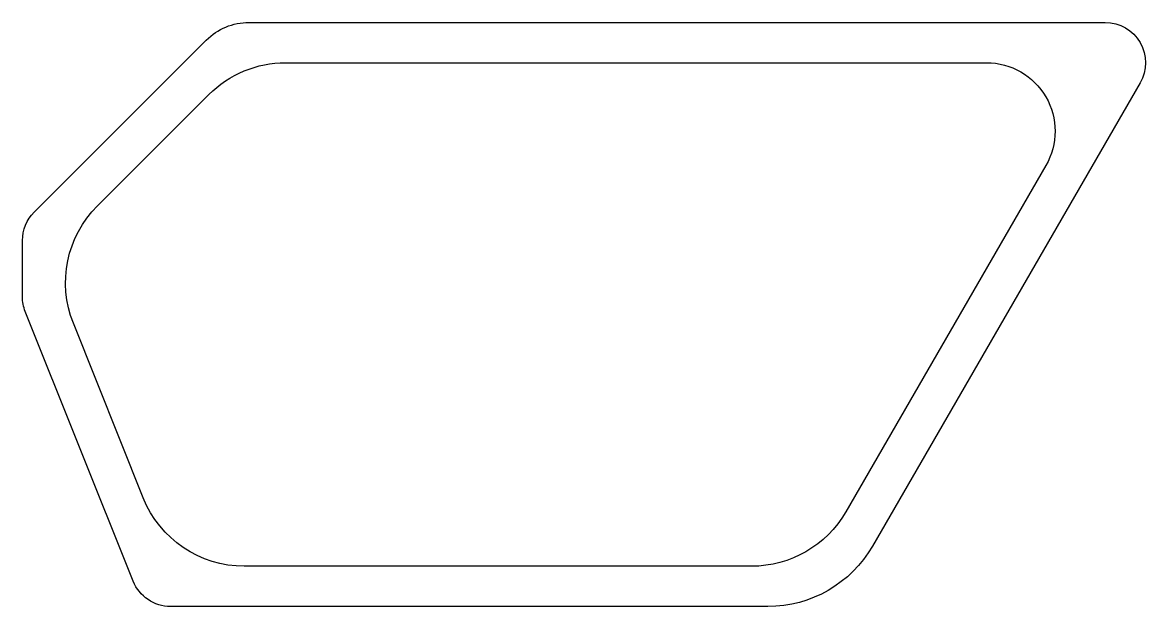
# Model space of a CAD drawing. Extents: x 140.2 to 168.1, y 212.4 to 226.9.
import ezdxf

# ---------------------------------------------------------------- set-up
doc = ezdxf.new("R2010")
doc.units = 0
doc.header["$LTSCALE"] = 15
doc.layers.add('ANA', color=220, linetype='CONTINUOUS')

msp = doc.modelspace()

# ---------------------------------------------------------------- linework, layer by layer
at = {"layer": 'ANA', "color": 0}
for points in [[(140.259, 219.744, -0.095415), (140.188, 220.115), (140.188, 221.508, -0.198912), (140.481, 222.215), (144.748, 226.483, -0.198912), (145.809, 226.923), (167.056, 226.923, -0.57735), (167.922, 225.423), (161.282, 213.923, -0.267949), (158.684, 212.423), (143.865, 212.423, -0.306678), (142.936, 213.051)], [(145.693, 213.423, -0.306678), (143.186, 215.12), (141.451, 219.457, -0.300021), (142.049, 222.369), (144.811, 225.132, -0.198912), (146.72, 225.923), (164.111, 225.923, -0.57735), (165.583, 223.373), (160.618, 214.773, -0.267949), (158.28, 213.423)]]:
    msp.add_lwpolyline(points, format="xyb", close=True, dxfattribs=at)

doc.saveas('drawing.dxf')
